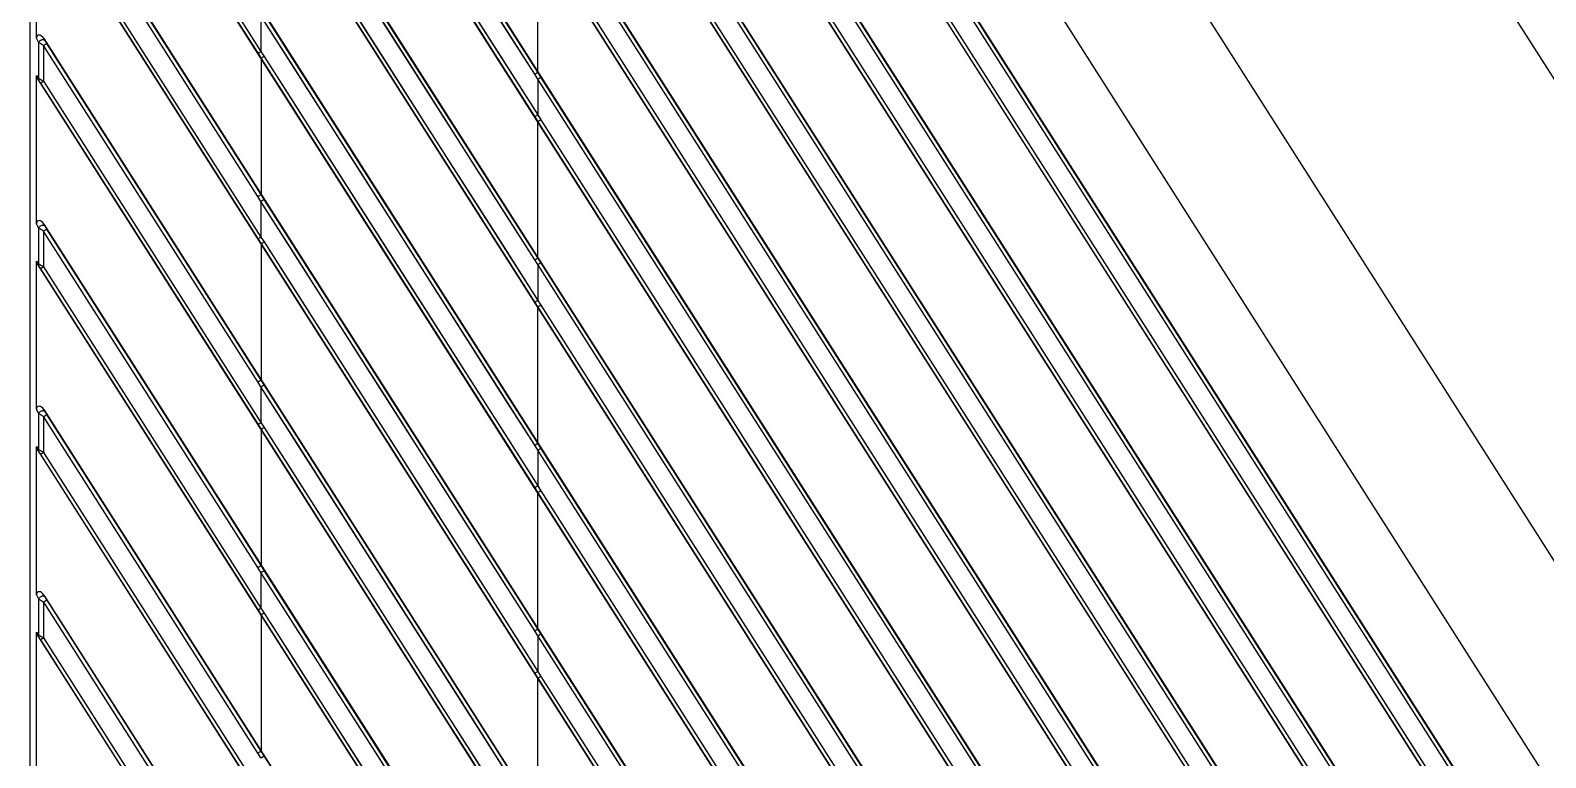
# Model space of a CAD drawing. Header units: millimetres. Extents: x 1409 to 26878, y 589 to 5187.
# Drawn here: x 2555.9 to 2679, y 1345.4 to 1404.5 of the extents above; entities that cross this region are included whole.
import ezdxf

# ---------------------------------------------------------------- set-up
doc = ezdxf.new("R2010")
doc.units = ezdxf.units.MM

msp = doc.modelspace()

# ---------------------------------------------------------------- linework, layer by layer
at = {"color": 7, "linetype": 'Continuous'}
for p, q in [((2555.8837, 1227.2998), (2555.8837, 1564.7998)), ((2558.161, 1533.6176), (2752.9888, 1227.7992)), ((2556.9879, 1524.4782), (2745.6684, 1228.3091)), ((2556.468, 1521.1997), (2743.2709, 1227.978)), ((2602.8914, 1521.1593), (2722.1472, 1333.9652)), ((2556.9879, 1509.4028), (2736.0643, 1228.3091)), ((2556.468, 1506.1243), (2733.6668, 1227.978)), ((2556.9879, 1494.3275), (2726.4602, 1228.3091)), ((2556.468, 1491.0489), (2724.0627, 1227.978)), ((2556.9879, 1479.2521), (2716.8562, 1228.3091)), ((2605.55, 1477.8201), (2735.4557, 1273.9091)), ((2556.468, 1475.9735), (2714.4586, 1227.978)), ((2556.9879, 1464.1767), (2707.2521, 1228.3091)), ((2556.468, 1460.8981), (2704.8546, 1227.978)), ((2719.6589, 1268.5428), (2597.1266, 1460.8799)), ((2719.911, 1268.7034), (2597.3787, 1461.0405)), ((2597.1266, 1457.4153), (2717.4517, 1268.5428)), ((2597.3787, 1457.5758), (2717.7037, 1268.7034)), ((2556.9879, 1449.1013), (2697.648, 1228.3091)), ((2556.468, 1445.8227), (2695.2505, 1227.978)), ((2710.0548, 1268.5428), (2597.1266, 1445.8046)), ((2710.3069, 1268.7034), (2597.3787, 1445.9651)), ((2597.1266, 1442.3399), (2707.8476, 1268.5428)), ((2597.3787, 1442.5004), (2708.0997, 1268.7034)), ((2597.1266, 1401.1346), (2574.8964, 1436.0312)), ((2596.8744, 1400.974), (2574.6298, 1435.8701)), ((2556.9879, 1434.0259), (2688.0439, 1228.3091)), ((2574.6428, 1432.4085), (2596.8746, 1397.5094)), ((2574.8804, 1432.5685), (2597.1266, 1397.6699)), ((2556.468, 1430.7473), (2685.6464, 1227.978)), ((2556.7233, 1430.3857), (2574.3923, 1402.6509)), ((2556.9608, 1430.5456), (2574.6298, 1402.8109)), ((2700.4508, 1268.5428), (2597.1266, 1430.7292)), ((2700.7028, 1268.7034), (2597.3787, 1430.8897)), ((2597.3787, 1427.4251), (2698.4956, 1268.7034)), ((2597.1266, 1427.2645), (2698.2435, 1268.5428)), ((2596.8744, 1385.8987), (2574.6298, 1420.7947)), ((2597.1266, 1386.0592), (2574.8964, 1420.9558)), ((2556.9879, 1418.9505), (2678.4398, 1228.3091)), ((2574.3774, 1391.04), (2556.9608, 1418.3786)), ((2574.6441, 1391.2012), (2557.2274, 1418.5398)), ((2574.8804, 1417.4931), (2597.1266, 1382.5946)), ((2574.6428, 1417.3331), (2596.8746, 1382.434)), ((2556.383, 1403.8905), (2556.383, 1415.9376)), ((2556.468, 1415.6719), (2676.0423, 1227.978)), ((2556.7233, 1415.3103), (2574.3923, 1387.5756)), ((2556.9608, 1415.4703), (2574.6298, 1387.7355)), ((2690.8467, 1268.5428), (2597.1266, 1415.6538)), ((2691.0987, 1268.7034), (2597.3787, 1415.8144)), ((2597.1266, 1401.1346), (2597.1266, 1412.1891)), ((2597.1266, 1412.1891), (2688.6394, 1268.5428)), ((2597.3787, 1412.3497), (2688.8915, 1268.7034)), ((2574.6298, 1405.7193), (2574.6298, 1402.8109)), ((2596.8744, 1370.8233), (2574.6298, 1405.7193)), ((2597.1266, 1370.9838), (2574.8964, 1405.8804)), ((2556.558, 1403.5704), (2556.383, 1403.8905)), ((2556.558, 1403.5704), (2556.558, 1400.6334)), ((2556.9608, 1403.3032), (2556.9608, 1400.3949)), ((2574.3774, 1375.9646), (2556.9608, 1403.3032)), ((2557.0663, 1403.7316), (2556.9879, 1403.8751)), ((2556.9879, 1403.8751), (2668.8358, 1228.3091)), ((2574.6441, 1376.1258), (2557.2274, 1403.4644)), ((2574.6298, 1402.8109), (2574.8804, 1402.4177)), ((2574.3923, 1402.6509), (2574.6428, 1402.2577)), ((2574.6547, 1402.2), (2574.6428, 1402.2577)), ((2574.6428, 1402.2577), (2596.8746, 1367.3586)), ((2574.6547, 1402.2), (2574.6547, 1391.2191)), ((2574.8804, 1402.4177), (2597.1266, 1367.5192)), ((2556.383, 1388.8152), (2556.383, 1400.8622)), ((2556.383, 1400.8622), (2556.558, 1400.6334)), ((2556.468, 1400.5966), (2556.5622, 1400.4734)), ((2556.468, 1400.5966), (2666.4382, 1227.978)), ((2556.7233, 1400.2349), (2574.3923, 1372.5002)), ((2556.9608, 1400.3949), (2574.6298, 1372.6602)), ((2596.8744, 1400.974), (2597.1266, 1401.1346)), ((2597.1266, 1400.5784), (2596.8744, 1400.974)), ((2597.3787, 1400.739), (2597.1266, 1401.1346)), ((2597.1266, 1400.5784), (2597.3787, 1400.739)), ((2597.1266, 1400.5784), (2597.1266, 1397.6699)), ((2681.2426, 1268.5428), (2597.1266, 1400.5784)), ((2681.4947, 1268.7034), (2597.3787, 1400.739)), ((2597.1266, 1397.6699), (2596.8746, 1397.5094)), ((2596.8746, 1397.5094), (2597.1266, 1397.1137)), ((2597.1266, 1397.6699), (2597.3787, 1397.2743)), ((2597.3787, 1397.2743), (2597.1266, 1397.1137)), ((2597.1266, 1386.0592), (2597.1266, 1397.1137)), ((2597.1266, 1397.1137), (2679.0354, 1268.5428)), ((2597.3787, 1397.2743), (2679.2874, 1268.7034)), ((2574.6298, 1390.6439), (2574.3774, 1391.04)), ((2574.6298, 1390.6439), (2574.6298, 1387.7355)), ((2596.8744, 1355.7479), (2574.6298, 1390.6439)), ((2574.6547, 1391.2191), (2574.6441, 1391.2012)), ((2574.8964, 1390.8051), (2574.6441, 1391.2012)), ((2597.1266, 1355.9085), (2574.8964, 1390.8051)), ((2597.1266, 1386.0592), (2594.633, 1389.9738)), ((2556.558, 1388.495), (2556.383, 1388.8152)), ((2556.558, 1388.495), (2556.558, 1385.558)), ((2556.9608, 1388.2278), (2556.9608, 1385.3195)), ((2574.3774, 1360.8892), (2556.9608, 1388.2278)), ((2556.9879, 1388.7997), (2659.2317, 1228.3091)), ((2557.0663, 1388.6562), (2556.9879, 1388.7997)), ((2574.6441, 1361.0504), (2557.2274, 1388.389)), ((2574.3923, 1387.5756), (2574.6428, 1387.1823)), ((2574.6298, 1387.7355), (2574.8804, 1387.3423)), ((2574.6547, 1387.1246), (2574.6428, 1387.1823)), ((2574.6428, 1387.1823), (2596.8746, 1352.2832)), ((2574.6547, 1387.1246), (2574.6547, 1376.1437)), ((2574.8804, 1387.3423), (2597.1266, 1352.4438)), ((2556.383, 1373.7398), (2556.383, 1385.7868)), ((2556.383, 1385.7868), (2556.558, 1385.558)), ((2556.468, 1385.5212), (2656.8341, 1227.978)), ((2556.468, 1385.5212), (2556.5622, 1385.398)), ((2596.8744, 1385.8987), (2597.1266, 1386.0592)), ((2597.1266, 1385.503), (2596.8744, 1385.8987)), ((2597.3787, 1385.6636), (2597.1266, 1386.0592)), ((2597.1266, 1385.503), (2597.3787, 1385.6636)), ((2597.1266, 1385.503), (2597.1266, 1382.5946)), ((2671.6385, 1268.5428), (2597.1266, 1385.503)), ((2671.8906, 1268.7034), (2597.3787, 1385.6636)), ((2556.7233, 1385.1595), (2574.3923, 1357.4248)), ((2556.9608, 1385.3195), (2574.6298, 1357.5848)), ((2597.1266, 1382.5946), (2596.8746, 1382.434)), ((2596.8746, 1382.434), (2597.1266, 1382.0383)), ((2597.1266, 1382.5946), (2597.3787, 1382.1989)), ((2597.3787, 1382.1989), (2597.1266, 1382.0383)), ((2597.1266, 1370.9838), (2597.1266, 1382.0383)), ((2597.1266, 1382.0383), (2669.4313, 1268.5428)), ((2597.3787, 1382.1989), (2669.6833, 1268.7034)), ((2574.6298, 1375.5685), (2574.3774, 1375.9646)), ((2574.6547, 1376.1437), (2574.6441, 1376.1258)), ((2574.8964, 1375.7297), (2574.6441, 1376.1258)), ((2597.1266, 1340.8331), (2574.8964, 1375.7297)), ((2574.6298, 1375.5685), (2574.6298, 1372.6602)), ((2596.8744, 1340.6725), (2574.6298, 1375.5685)), ((2589.5997, 1367.16), (2584.8503, 1374.6105)), ((2596.8744, 1370.8233), (2594.3791, 1374.7377)), ((2556.558, 1373.4196), (2556.383, 1373.7398)), ((2556.558, 1373.4196), (2556.558, 1370.4826)), ((2556.9608, 1373.1525), (2556.9608, 1370.2441)), ((2574.3774, 1345.8139), (2556.9608, 1373.1525)), ((2556.9879, 1373.7243), (2649.6276, 1228.3091)), ((2557.0663, 1373.5808), (2556.9879, 1373.7243)), ((2574.6441, 1345.975), (2557.2274, 1373.3136)), ((2574.3923, 1372.5002), (2574.6428, 1372.107)), ((2574.6298, 1372.6602), (2574.8804, 1372.2669)), ((2574.6547, 1372.0492), (2574.6428, 1372.107)), ((2574.6428, 1372.107), (2596.8746, 1337.2078)), ((2574.6547, 1372.0492), (2574.6547, 1361.0684)), ((2574.8804, 1372.2669), (2577.3728, 1368.357)), ((2574.8804, 1372.2669), (2597.1266, 1337.3684)), ((2556.383, 1358.6644), (2556.383, 1370.7114)), ((2556.383, 1370.7114), (2556.558, 1370.4826)), ((2596.8744, 1370.8233), (2597.1266, 1370.9838)), ((2597.1266, 1370.4276), (2596.8744, 1370.8233)), ((2597.3787, 1370.5882), (2597.1266, 1370.9838)), ((2556.468, 1370.4458), (2647.2301, 1227.978)), ((2556.468, 1370.4458), (2556.5622, 1370.3226)), ((2556.7233, 1370.0841), (2574.3923, 1342.3494)), ((2556.9608, 1370.2441), (2574.6298, 1342.5094)), ((2597.1266, 1370.4276), (2597.3787, 1370.5882)), ((2597.1266, 1370.4276), (2597.1266, 1367.5192)), ((2662.0344, 1268.5428), (2597.1266, 1370.4276)), ((2662.2865, 1268.7034), (2597.3787, 1370.5882)), ((2597.1266, 1367.5192), (2596.8746, 1367.3586)), ((2596.8746, 1367.3586), (2597.1266, 1366.9629)), ((2597.1266, 1367.5192), (2597.3787, 1367.1235)), ((2597.3787, 1367.1235), (2597.1266, 1366.9629)), ((2597.3787, 1367.1235), (2660.0792, 1268.7034)), ((2597.1266, 1355.9085), (2597.1266, 1366.9629)), ((2597.1266, 1366.9629), (2659.8272, 1268.5428)), ((2587.2217, 1355.8151), (2582.4946, 1363.2307)), ((2574.6298, 1360.4931), (2574.3774, 1360.8892)), ((2574.6547, 1361.0684), (2574.6441, 1361.0504)), ((2574.8964, 1360.6543), (2574.6441, 1361.0504)), ((2574.6298, 1360.4931), (2574.6298, 1357.5848)), ((2596.8744, 1325.5971), (2574.6298, 1360.4931)), ((2580.0725, 1351.9548), (2574.6298, 1360.4931)), ((2597.1266, 1325.7577), (2574.8964, 1360.6543)), ((2589.8566, 1352.2454), (2585.1104, 1359.696)), ((2556.383, 1358.6644), (2556.558, 1358.3442)), ((2556.9879, 1358.649), (2640.0235, 1228.3091)), ((2556.9879, 1358.649), (2557.0663, 1358.5054)), ((2556.558, 1358.3442), (2556.558, 1355.4072)), ((2556.9608, 1358.0771), (2556.9608, 1355.1687)), ((2556.9608, 1358.0771), (2574.3774, 1330.7385)), ((2557.2274, 1358.2382), (2574.6441, 1330.8996)), ((2574.3923, 1357.4248), (2574.6428, 1357.0316)), ((2574.6298, 1357.5848), (2574.8804, 1357.1915)), ((2574.8804, 1357.1915), (2597.1266, 1322.293)), ((2574.6547, 1356.9738), (2574.6428, 1357.0316)), ((2574.6428, 1357.0316), (2596.8746, 1322.1324)), ((2574.6547, 1356.9738), (2574.6547, 1345.993)), ((2596.8744, 1355.7479), (2597.1266, 1355.9085)), ((2597.3787, 1355.5128), (2597.1266, 1355.9085)), ((2556.383, 1343.589), (2556.383, 1355.636)), ((2556.383, 1355.636), (2556.558, 1355.4072)), ((2556.468, 1355.3704), (2556.5622, 1355.2472)), ((2556.468, 1355.3704), (2637.626, 1227.978)), ((2556.7233, 1355.0087), (2574.3923, 1327.274)), ((2556.9608, 1355.1687), (2574.6298, 1327.434)), ((2591.9853, 1348.3422), (2587.2217, 1355.8151)), ((2597.1266, 1355.3522), (2596.8744, 1355.7479)), ((2597.1266, 1355.3522), (2597.3787, 1355.5128)), ((2597.1266, 1355.3522), (2597.1266, 1352.4438)), ((2652.4304, 1268.5428), (2597.1266, 1355.3522)), ((2652.6824, 1268.7034), (2597.3787, 1355.5128)), ((2597.1266, 1352.4438), (2596.8746, 1352.2832)), ((2596.8746, 1352.2832), (2597.1266, 1351.8875)), ((2597.1266, 1352.4438), (2597.3787, 1352.0481)), ((2584.8503, 1344.4597), (2580.0725, 1351.9548)), ((2597.3787, 1352.0481), (2597.1266, 1351.8875)), ((2597.1266, 1340.8331), (2597.1266, 1351.8875)), ((2597.1266, 1351.8875), (2650.2231, 1268.5428)), ((2597.3787, 1352.0481), (2650.4752, 1268.7034)), ((2574.6298, 1345.4177), (2574.3774, 1345.8139)), ((2574.6547, 1345.993), (2574.6441, 1345.975)), ((2574.8964, 1345.5789), (2574.6441, 1345.975)), ((2597.1266, 1310.6823), (2574.8964, 1345.5789)), ((2580.3357, 1337.0405), (2574.8964, 1345.5789)), ((2591.4306, 1345.7538), (2596.8746, 1337.2078))]:
    msp.add_line(p, q, dxfattribs=at)
for points in [[(2597.1266, 1401.1346), (2594.633, 1405.0491), (2592.2407, 1408.8045), (2589.8566, 1412.5469), (2587.4802, 1416.2775), (2585.1104, 1419.9975), (2582.7561, 1423.6932), (2580.3357, 1427.4928), (2577.746, 1431.558), (2574.8964, 1436.0312)], [(2596.8744, 1400.974), (2594.3791, 1404.8885), (2591.9853, 1408.6438), (2589.5997, 1412.3862), (2587.2217, 1416.1167), (2584.8503, 1419.8367), (2582.4946, 1423.5322), (2580.0725, 1427.3318), (2577.4812, 1431.3969), (2574.6298, 1435.8701)], [(2574.6428, 1432.4085), (2577.1336, 1428.4985), (2579.5236, 1424.7467), (2581.9063, 1421.0064), (2584.2823, 1417.2765), (2586.6526, 1413.5558), (2589.0082, 1409.8579), (2591.4306, 1406.0553), (2594.0225, 1401.9865), (2596.8746, 1397.5094)], [(2574.8804, 1432.5685), (2577.3728, 1428.6585), (2579.7644, 1424.9068), (2582.1486, 1421.1666), (2584.5262, 1417.4368), (2586.898, 1413.7161), (2589.2551, 1410.0183), (2591.6791, 1406.2157), (2594.2727, 1402.147), (2597.1266, 1397.6699)], [(2589.5997, 1397.3108), (2584.8503, 1404.7613), (2582.4946, 1408.4569), (2580.0725, 1412.2564), (2577.4812, 1416.3216), (2574.6298, 1420.7947)], [(2574.8804, 1417.4931), (2577.3728, 1413.5831), (2579.7644, 1409.8314), (2582.1486, 1406.0912), (2584.5262, 1402.3614), (2586.898, 1398.6407), (2589.2551, 1394.9429), (2591.6791, 1391.1403), (2594.2727, 1387.0716), (2597.1266, 1382.5946)], [(2574.6428, 1417.3331), (2577.1336, 1413.4231), (2579.5236, 1409.6713), (2581.9063, 1405.931), (2584.2823, 1402.2011), (2586.6526, 1398.4804), (2589.0082, 1394.7826), (2591.4306, 1390.9799), (2594.0225, 1386.9111), (2596.8746, 1382.434)], [(2587.2217, 1385.9659), (2582.4946, 1393.3815), (2580.0725, 1397.181), (2577.4812, 1401.2462), (2574.6298, 1405.7193)], [(2585.1104, 1389.8468), (2580.3357, 1397.342), (2577.746, 1401.4073), (2574.8964, 1405.8804)], [(2594.633, 1389.9738), (2589.8566, 1397.4716), (2587.4802, 1401.2021), (2585.1104, 1404.9222)], [(2574.6428, 1402.2577), (2577.1336, 1398.3477), (2579.5236, 1394.5959), (2581.9063, 1390.8556), (2584.2823, 1387.1258), (2586.6526, 1383.405)], [(2574.8804, 1402.4177), (2577.3728, 1398.5077), (2579.7644, 1394.756), (2582.1486, 1391.0158)], [(2596.8744, 1385.8987), (2594.3791, 1389.8131), (2591.9853, 1393.5684), (2589.5997, 1397.3108)], [(2584.8503, 1374.6105), (2580.0725, 1382.1056), (2577.4812, 1386.1708), (2574.6298, 1390.6439)], [(2585.1104, 1374.7714), (2580.3357, 1382.2666), (2577.746, 1386.3319), (2574.8964, 1390.8051)], [(2582.1486, 1391.0158), (2586.898, 1383.5653), (2589.2551, 1379.8675), (2591.6791, 1376.065), (2594.2727, 1371.9962), (2597.1266, 1367.5192)], [(2592.2407, 1378.6537), (2587.4802, 1386.1267), (2585.1104, 1389.8468)], [(2574.6428, 1387.1823), (2577.1336, 1383.2723), (2579.5236, 1379.5205), (2581.9063, 1375.7802), (2584.2823, 1372.0504)], [(2574.8804, 1387.3423), (2577.3728, 1383.4324), (2579.7644, 1379.6806), (2582.1486, 1375.9404), (2584.5262, 1372.2106)], [(2594.3791, 1374.7377), (2589.5997, 1382.2354), (2587.2217, 1385.9659)], [(2586.6526, 1383.405), (2591.4306, 1375.9045), (2594.0225, 1371.8357), (2596.8746, 1367.3586)], [(2597.1266, 1370.9838), (2594.633, 1374.8984), (2592.2407, 1378.6537)], [(2585.1104, 1359.696), (2580.3357, 1367.1913), (2577.746, 1371.2565), (2574.8964, 1375.7297)], [(2582.4946, 1363.2307), (2577.4812, 1371.0954), (2574.6298, 1375.5685)], [(2592.2407, 1363.5783), (2587.4802, 1371.0513), (2585.1104, 1374.7714)], [(2574.6428, 1372.107), (2577.1336, 1368.1969), (2579.5236, 1364.4451), (2581.9063, 1360.7048), (2584.2823, 1356.975)], [(2584.2823, 1372.0504), (2589.0082, 1364.6318), (2591.4306, 1360.8291), (2594.0225, 1356.7603), (2596.8746, 1352.2832)], [(2584.5262, 1372.2106), (2589.2551, 1364.7921), (2591.6791, 1360.9896), (2594.2727, 1356.9208), (2597.1266, 1352.4438)], [(2577.3728, 1368.357), (2582.1486, 1360.865), (2584.5262, 1357.1352)], [(2596.8744, 1355.7479), (2591.9853, 1363.4176), (2589.5997, 1367.16)], [(2597.1266, 1355.9085), (2594.633, 1359.823), (2592.2407, 1363.5783)], [(2585.1104, 1344.6206), (2580.3357, 1352.1159), (2577.746, 1356.1811), (2574.8964, 1360.6543)], [(2574.8804, 1357.1915), (2577.3728, 1353.2816), (2579.7644, 1349.5299)], [(2584.5262, 1357.1352), (2589.2551, 1349.7168), (2591.6791, 1345.9142), (2594.2727, 1341.8454), (2597.1266, 1337.3684)], [(2574.6428, 1357.0316), (2577.1336, 1353.1215), (2579.5236, 1349.3698), (2581.9063, 1345.6295)], [(2584.2823, 1356.975), (2589.0082, 1349.5564), (2591.4306, 1345.7538)], [(2597.1266, 1340.8331), (2592.2407, 1348.5029), (2589.8566, 1352.2454)], [(2579.7644, 1349.5299), (2584.5262, 1342.0598), (2586.898, 1338.3391)], [(2596.8744, 1340.6725), (2594.3791, 1344.5869), (2591.9853, 1348.3422)], [(2581.9063, 1345.6295), (2586.6526, 1338.1788), (2589.0082, 1334.481)]]:
    msp.add_lwpolyline(points, dxfattribs=at)
for centre, major_axis, ratio, start_param, end_param in [((2556.7447, 1403.6985), (-0.2532, 0.4296), 0.60110417, -1.51321774, 0.79522008), ((2556.7447, 1400.7249), (-0.2779, 0.3373), 0.68585634, 0.69423725, 1.39405043), ((2556.7447, 1388.6231), (-0.2532, 0.4296), 0.60110417, -1.51321774, 0.79522008), ((2556.7447, 1385.6495), (-0.2779, 0.3373), 0.68585634, 0.69423725, 1.39405043), ((2556.7447, 1373.5477), (-0.2532, 0.4296), 0.60110417, -1.51321774, 0.79522008), ((2556.7447, 1370.5741), (-0.2779, 0.3373), 0.68585634, 0.69423725, 1.39405043), ((2556.7447, 1358.4723), (-0.2532, 0.4296), 0.60110417, -1.51321774, 0.79522008), ((2556.7447, 1355.4987), (-0.2779, 0.3373), 0.68585634, 0.69423725, 1.39405043)]:
    msp.add_ellipse(centre, major_axis=major_axis, ratio=ratio, start_param=start_param, end_param=end_param, dxfattribs=at)
for points, knots in [([(2556.558, 1403.5704), (2556.5689, 1403.5927), (2556.5986, 1403.6362), (2556.6573, 1403.6921), (2556.7284, 1403.7384), (2556.8063, 1403.7716), (2556.8849, 1403.7889), (2556.9482, 1403.789), (2556.9931, 1403.7792), (2557.0222, 1403.7677), (2557.047, 1403.7521), (2557.0606, 1403.7387), (2557.0663, 1403.7316)], [0, 0, 0, 0, 0.12330832, 0.25905123, 0.40146478, 0.54345991, 0.6780344, 0.79964361, 0.85480205, 0.90617259, 0.95428694, 1, 1, 1, 1]), ([(2556.9608, 1403.3032), (2556.9219, 1403.3277), (2556.8644, 1403.3642), (2556.7892, 1403.4129), (2556.7358, 1403.448), (2556.6853, 1403.4817), (2556.6386, 1403.5134), (2556.5965, 1403.5427), (2556.5702, 1403.5614), (2556.558, 1403.5704)], [0, 0, 0, 0, 0.28493563, 0.42285253, 0.55571842, 0.68184136, 0.79935872, 0.90616523, 1, 1, 1, 1]), ([(2556.9608, 1403.3032), (2556.9768, 1403.3135), (2557.0085, 1403.3336), (2557.0548, 1403.3627), (2557.0984, 1403.3897), (2557.1374, 1403.4135), (2557.1665, 1403.431), (2557.1866, 1403.4427), (2557.1988, 1403.4497), (2557.209, 1403.4554), (2557.2171, 1403.4597), (2557.2225, 1403.4624), (2557.2257, 1403.4638), (2557.2269, 1403.4643), (2557.2274, 1403.4644)], [0, 0, 0, 0, 0.18298021, 0.36083958, 0.52705544, 0.6756646, 0.80126517, 0.853987, 0.89932663, 0.93688326, 0.96633128, 0.98741054, 0.99476929, 1, 1, 1, 1]), ([(2557.2274, 1403.4644), (2557.2127, 1403.4876), (2557.1836, 1403.5337), (2557.1415, 1403.6023), (2557.1023, 1403.6679), (2557.0777, 1403.7109), (2557.0663, 1403.7316)], [0, 0, 0, 0, 0.26457806, 0.52424191, 0.77323487, 1, 1, 1, 1]), ([(2574.6298, 1402.8109), (2574.6147, 1402.8013), (2574.5853, 1402.7824), (2574.5427, 1402.7548), (2574.5034, 1402.7289), (2574.4686, 1402.7058), (2574.4431, 1402.6884), (2574.4258, 1402.6764), (2574.4154, 1402.669), (2574.4068, 1402.6628), (2574.4002, 1402.6578), (2574.3955, 1402.654), (2574.3931, 1402.6519), (2574.3923, 1402.6509)], [0, 0, 0, 0, 0.18678184, 0.3661314, 0.53217484, 0.67959548, 0.80360907, 0.85556006, 0.90022428, 0.93725003, 0.96635246, 0.987305, 1, 1, 1, 1]), ([(2574.8804, 1402.4177), (2574.8654, 1402.4081), (2574.836, 1402.3892), (2574.7933, 1402.3615), (2574.754, 1402.3357), (2574.7192, 1402.3125), (2574.6936, 1402.2952), (2574.6763, 1402.2831), (2574.6659, 1402.2758), (2574.6573, 1402.2696), (2574.6507, 1402.2646), (2574.646, 1402.2608), (2574.6436, 1402.2587), (2574.6428, 1402.2577)], [0, 0, 0, 0, 0.186765, 0.36610985, 0.53215695, 0.67958588, 0.80360879, 0.8555638, 0.90023107, 0.93725855, 0.96636096, 0.98731111, 1, 1, 1, 1]), ([(2556.558, 1400.6334), (2556.5531, 1400.6193), (2556.5456, 1400.5912), (2556.5423, 1400.549), (2556.5473, 1400.5091), (2556.5564, 1400.4846), (2556.5622, 1400.4734)], [0, 0, 0, 0, 0.27185461, 0.52773617, 0.76917305, 1, 1, 1, 1]), ([(2556.558, 1400.6334), (2556.5705, 1400.6268), (2556.5974, 1400.6123), (2556.6399, 1400.5885), (2556.687, 1400.5613), (2556.7378, 1400.5314), (2556.7913, 1400.4994), (2556.8661, 1400.4539), (2556.9228, 1400.4188), (2556.9608, 1400.3949)], [0, 0, 0, 0, 0.09039696, 0.19542767, 0.31245628, 0.43902042, 0.57290528, 0.71214924, 1, 1, 1, 1]), ([(2556.5622, 1400.4734), (2556.5683, 1400.4655), (2556.5807, 1400.4486), (2556.6067, 1400.4119), (2556.6406, 1400.362), (2556.6819, 1400.2994), (2556.7095, 1400.2566), (2556.7233, 1400.2349)], [0, 0, 0, 0, 0.10340848, 0.21874747, 0.46885893, 0.73183958, 1, 1, 1, 1]), ([(2556.9608, 1400.3949), (2556.9458, 1400.3853), (2556.9163, 1400.3664), (2556.8737, 1400.3387), (2556.8344, 1400.3129), (2556.7996, 1400.2897), (2556.7741, 1400.2724), (2556.7568, 1400.2603), (2556.7464, 1400.253), (2556.7378, 1400.2467), (2556.7312, 1400.2417), (2556.7265, 1400.238), (2556.7241, 1400.2358), (2556.7233, 1400.2349)], [0, 0, 0, 0, 0.18678184, 0.3661314, 0.53217484, 0.67959548, 0.80360907, 0.85556006, 0.90022428, 0.93725003, 0.96635246, 0.987305, 1, 1, 1, 1]), ([(2574.3774, 1391.04), (2574.3934, 1391.0503), (2574.4251, 1391.0704), (2574.4715, 1391.0995), (2574.515, 1391.1265), (2574.554, 1391.1503), (2574.5832, 1391.1678), (2574.6032, 1391.1795), (2574.6154, 1391.1865), (2574.6256, 1391.1922), (2574.6337, 1391.1965), (2574.6391, 1391.1992), (2574.6423, 1391.2006), (2574.6435, 1391.201), (2574.6441, 1391.2012)], [0, 0, 0, 0, 0.18298021, 0.36083958, 0.52705544, 0.6756646, 0.80126517, 0.853987, 0.89932664, 0.93688326, 0.96633128, 0.98741055, 0.99476929, 1, 1, 1, 1]), ([(2574.6298, 1390.6439), (2574.6458, 1390.6541), (2574.6774, 1390.6742), (2574.7238, 1390.7033), (2574.7673, 1390.7303), (2574.8064, 1390.7542), (2574.8355, 1390.7716), (2574.8556, 1390.7834), (2574.8678, 1390.7904), (2574.878, 1390.7961), (2574.8861, 1390.8004), (2574.8914, 1390.8031), (2574.8947, 1390.8045), (2574.8959, 1390.8049), (2574.8964, 1390.8051)], [0, 0, 0, 0, 0.18298018, 0.36083956, 0.52705543, 0.6756646, 0.80126519, 0.85398703, 0.89932667, 0.9368833, 0.96633131, 0.98741057, 0.9947693, 1, 1, 1, 1]), ([(2556.558, 1388.495), (2556.5689, 1388.5173), (2556.5986, 1388.5608), (2556.6573, 1388.6167), (2556.7284, 1388.6631), (2556.8063, 1388.6962), (2556.8849, 1388.7135), (2556.9482, 1388.7136), (2556.9931, 1388.7038), (2557.0222, 1388.6923), (2557.047, 1388.6767), (2557.0606, 1388.6633), (2557.0663, 1388.6562)], [0, 0, 0, 0, 0.12330832, 0.25905123, 0.40146478, 0.54345991, 0.6780344, 0.79964361, 0.85480205, 0.90617259, 0.95428694, 1, 1, 1, 1]), ([(2556.9608, 1388.2278), (2556.9219, 1388.2523), (2556.8644, 1388.2888), (2556.7892, 1388.3375), (2556.7358, 1388.3726), (2556.6853, 1388.4063), (2556.6386, 1388.438), (2556.5965, 1388.4673), (2556.5702, 1388.486), (2556.558, 1388.495)], [0, 0, 0, 0, 0.28493563, 0.42285253, 0.55571842, 0.68184136, 0.79935872, 0.90616523, 1, 1, 1, 1]), ([(2556.9608, 1388.2278), (2556.9768, 1388.2381), (2557.0085, 1388.2582), (2557.0548, 1388.2873), (2557.0984, 1388.3143), (2557.1374, 1388.3381), (2557.1665, 1388.3556), (2557.1866, 1388.3673), (2557.1988, 1388.3743), (2557.209, 1388.38), (2557.2171, 1388.3843), (2557.2225, 1388.387), (2557.2257, 1388.3884), (2557.2269, 1388.3889), (2557.2274, 1388.389)], [0, 0, 0, 0, 0.18298021, 0.36083958, 0.52705544, 0.6756646, 0.80126517, 0.853987, 0.89932663, 0.93688326, 0.96633128, 0.98741054, 0.99476929, 1, 1, 1, 1]), ([(2557.2274, 1388.389), (2557.2127, 1388.4122), (2557.1836, 1388.4584), (2557.1415, 1388.5269), (2557.1023, 1388.5926), (2557.0777, 1388.6355), (2557.0663, 1388.6562)], [0, 0, 0, 0, 0.26457806, 0.52424191, 0.77323487, 1, 1, 1, 1]), ([(2574.6298, 1387.7355), (2574.6147, 1387.7259), (2574.5853, 1387.7071), (2574.5427, 1387.6794), (2574.5034, 1387.6536), (2574.4686, 1387.6304), (2574.4431, 1387.613), (2574.4258, 1387.601), (2574.4154, 1387.5936), (2574.4068, 1387.5874), (2574.4002, 1387.5824), (2574.3955, 1387.5786), (2574.3931, 1387.5765), (2574.3923, 1387.5756)], [0, 0, 0, 0, 0.18678184, 0.3661314, 0.53217484, 0.67959548, 0.80360907, 0.85556006, 0.90022428, 0.93725003, 0.96635246, 0.987305, 1, 1, 1, 1]), ([(2574.8804, 1387.3423), (2574.8654, 1387.3327), (2574.836, 1387.3138), (2574.7933, 1387.2862), (2574.754, 1387.2603), (2574.7192, 1387.2371), (2574.6936, 1387.2198), (2574.6763, 1387.2078), (2574.6659, 1387.2004), (2574.6573, 1387.1942), (2574.6507, 1387.1892), (2574.646, 1387.1854), (2574.6436, 1387.1833), (2574.6428, 1387.1823)], [0, 0, 0, 0, 0.186765, 0.36610985, 0.53215695, 0.67958588, 0.80360879, 0.8555638, 0.90023107, 0.93725855, 0.96636096, 0.98731111, 1, 1, 1, 1]), ([(2556.558, 1385.558), (2556.5531, 1385.5439), (2556.5456, 1385.5158), (2556.5423, 1385.4736), (2556.5473, 1385.4337), (2556.5564, 1385.4092), (2556.5622, 1385.398)], [0, 0, 0, 0, 0.27185461, 0.52773617, 0.76917305, 1, 1, 1, 1]), ([(2556.558, 1385.558), (2556.5705, 1385.5514), (2556.5974, 1385.5369), (2556.6399, 1385.5131), (2556.687, 1385.4859), (2556.7378, 1385.4561), (2556.7913, 1385.424), (2556.8661, 1385.3785), (2556.9228, 1385.3434), (2556.9608, 1385.3195)], [0, 0, 0, 0, 0.09039696, 0.19542767, 0.31245628, 0.43902042, 0.57290528, 0.71214924, 1, 1, 1, 1]), ([(2556.5622, 1385.398), (2556.5683, 1385.3901), (2556.5807, 1385.3732), (2556.6067, 1385.3365), (2556.6406, 1385.2866), (2556.6819, 1385.2241), (2556.7095, 1385.1812), (2556.7233, 1385.1595)], [0, 0, 0, 0, 0.10340848, 0.21874747, 0.46885893, 0.73183958, 1, 1, 1, 1]), ([(2556.9608, 1385.3195), (2556.9458, 1385.3099), (2556.9163, 1385.291), (2556.8737, 1385.2633), (2556.8344, 1385.2375), (2556.7996, 1385.2143), (2556.7741, 1385.197), (2556.7568, 1385.1849), (2556.7464, 1385.1776), (2556.7378, 1385.1713), (2556.7312, 1385.1663), (2556.7265, 1385.1626), (2556.7241, 1385.1604), (2556.7233, 1385.1595)], [0, 0, 0, 0, 0.18678184, 0.3661314, 0.53217484, 0.67959548, 0.80360907, 0.85556006, 0.90022428, 0.93725003, 0.96635246, 0.987305, 1, 1, 1, 1]), ([(2574.3774, 1375.9646), (2574.3934, 1375.9749), (2574.4251, 1375.995), (2574.4715, 1376.0241), (2574.515, 1376.0511), (2574.554, 1376.0749), (2574.5832, 1376.0924), (2574.6032, 1376.1041), (2574.6154, 1376.1111), (2574.6256, 1376.1168), (2574.6337, 1376.1211), (2574.6391, 1376.1238), (2574.6423, 1376.1252), (2574.6435, 1376.1257), (2574.6441, 1376.1258)], [0, 0, 0, 0, 0.18298021, 0.36083958, 0.52705544, 0.6756646, 0.80126517, 0.853987, 0.89932664, 0.93688326, 0.96633128, 0.98741055, 0.99476929, 1, 1, 1, 1]), ([(2574.6298, 1375.5685), (2574.6458, 1375.5787), (2574.6774, 1375.5988), (2574.7238, 1375.628), (2574.7673, 1375.6549), (2574.8064, 1375.6788), (2574.8355, 1375.6962), (2574.8556, 1375.708), (2574.8678, 1375.715), (2574.878, 1375.7207), (2574.8861, 1375.725), (2574.8914, 1375.7277), (2574.8947, 1375.7291), (2574.8959, 1375.7295), (2574.8964, 1375.7297)], [0, 0, 0, 0, 0.18298018, 0.36083956, 0.52705543, 0.6756646, 0.80126519, 0.85398703, 0.89932667, 0.9368833, 0.96633131, 0.98741057, 0.9947693, 1, 1, 1, 1]), ([(2556.558, 1373.4196), (2556.5689, 1373.4419), (2556.5986, 1373.4854), (2556.6573, 1373.5413), (2556.7284, 1373.5877), (2556.8063, 1373.6208), (2556.8849, 1373.6381), (2556.9482, 1373.6382), (2556.9931, 1373.6284), (2557.0222, 1373.617), (2557.047, 1373.6013), (2557.0606, 1373.588), (2557.0663, 1373.5808)], [0, 0, 0, 0, 0.12330832, 0.25905123, 0.40146478, 0.54345991, 0.6780344, 0.79964361, 0.85480205, 0.90617259, 0.95428694, 1, 1, 1, 1]), ([(2556.9608, 1373.1525), (2556.9219, 1373.1769), (2556.8644, 1373.2134), (2556.7892, 1373.2621), (2556.7358, 1373.2972), (2556.6853, 1373.3309), (2556.6386, 1373.3627), (2556.5965, 1373.3919), (2556.5702, 1373.4107), (2556.558, 1373.4196)], [0, 0, 0, 0, 0.28493563, 0.42285253, 0.55571842, 0.68184136, 0.79935872, 0.90616523, 1, 1, 1, 1]), ([(2556.9608, 1373.1525), (2556.9768, 1373.1627), (2557.0085, 1373.1828), (2557.0548, 1373.2119), (2557.0984, 1373.2389), (2557.1374, 1373.2627), (2557.1665, 1373.2802), (2557.1866, 1373.2919), (2557.1988, 1373.299), (2557.209, 1373.3046), (2557.2171, 1373.309), (2557.2225, 1373.3116), (2557.2257, 1373.313), (2557.2269, 1373.3135), (2557.2274, 1373.3136)], [0, 0, 0, 0, 0.18298021, 0.36083958, 0.52705544, 0.6756646, 0.80126517, 0.853987, 0.89932663, 0.93688326, 0.96633128, 0.98741054, 0.99476929, 1, 1, 1, 1]), ([(2557.2274, 1373.3136), (2557.2127, 1373.3368), (2557.1836, 1373.383), (2557.1415, 1373.4515), (2557.1023, 1373.5172), (2557.0777, 1373.5601), (2557.0663, 1373.5808)], [0, 0, 0, 0, 0.26457806, 0.52424191, 0.77323487, 1, 1, 1, 1]), ([(2574.6298, 1372.6602), (2574.6147, 1372.6506), (2574.5853, 1372.6317), (2574.5427, 1372.604), (2574.5034, 1372.5782), (2574.4686, 1372.555), (2574.4431, 1372.5376), (2574.4258, 1372.5256), (2574.4154, 1372.5182), (2574.4068, 1372.512), (2574.4002, 1372.507), (2574.3955, 1372.5032), (2574.3931, 1372.5011), (2574.3923, 1372.5002)], [0, 0, 0, 0, 0.18678184, 0.3661314, 0.53217484, 0.67959548, 0.80360907, 0.85556006, 0.90022428, 0.93725003, 0.96635246, 0.987305, 1, 1, 1, 1]), ([(2574.8804, 1372.2669), (2574.8654, 1372.2573), (2574.836, 1372.2384), (2574.7933, 1372.2108), (2574.754, 1372.1849), (2574.7192, 1372.1617), (2574.6936, 1372.1444), (2574.6763, 1372.1324), (2574.6659, 1372.125), (2574.6573, 1372.1188), (2574.6507, 1372.1138), (2574.646, 1372.11), (2574.6436, 1372.1079), (2574.6428, 1372.107)], [0, 0, 0, 0, 0.186765, 0.36610985, 0.53215695, 0.67958588, 0.80360879, 0.8555638, 0.90023107, 0.93725855, 0.96636096, 0.98731111, 1, 1, 1, 1]), ([(2556.558, 1370.4826), (2556.5531, 1370.4685), (2556.5456, 1370.4404), (2556.5423, 1370.3982), (2556.5473, 1370.3583), (2556.5564, 1370.3338), (2556.5622, 1370.3226)], [0, 0, 0, 0, 0.27185461, 0.52773617, 0.76917305, 1, 1, 1, 1]), ([(2556.558, 1370.4826), (2556.5705, 1370.476), (2556.5974, 1370.4616), (2556.6399, 1370.4377), (2556.687, 1370.4105), (2556.7378, 1370.3807), (2556.7913, 1370.3486), (2556.8661, 1370.3031), (2556.9228, 1370.268), (2556.9608, 1370.2441)], [0, 0, 0, 0, 0.09039696, 0.19542767, 0.31245628, 0.43902042, 0.57290528, 0.71214924, 1, 1, 1, 1]), ([(2556.5622, 1370.3226), (2556.5683, 1370.3147), (2556.5807, 1370.2978), (2556.6067, 1370.2611), (2556.6406, 1370.2112), (2556.6819, 1370.1487), (2556.7095, 1370.1058), (2556.7233, 1370.0841)], [0, 0, 0, 0, 0.10340848, 0.21874747, 0.46885893, 0.73183958, 1, 1, 1, 1]), ([(2556.9608, 1370.2441), (2556.9458, 1370.2345), (2556.9163, 1370.2156), (2556.8737, 1370.1879), (2556.8344, 1370.1621), (2556.7996, 1370.1389), (2556.7741, 1370.1216), (2556.7568, 1370.1096), (2556.7464, 1370.1022), (2556.7378, 1370.096), (2556.7312, 1370.0909), (2556.7265, 1370.0872), (2556.7241, 1370.085), (2556.7233, 1370.0841)], [0, 0, 0, 0, 0.18678184, 0.3661314, 0.53217484, 0.67959548, 0.80360907, 0.85556006, 0.90022428, 0.93725003, 0.96635246, 0.987305, 1, 1, 1, 1]), ([(2574.3774, 1360.8892), (2574.3934, 1360.8995), (2574.4251, 1360.9196), (2574.4715, 1360.9487), (2574.515, 1360.9757), (2574.554, 1360.9995), (2574.5832, 1361.017), (2574.6032, 1361.0287), (2574.6154, 1361.0357), (2574.6256, 1361.0414), (2574.6337, 1361.0457), (2574.6391, 1361.0484), (2574.6423, 1361.0498), (2574.6435, 1361.0503), (2574.6441, 1361.0504)], [0, 0, 0, 0, 0.18298021, 0.36083958, 0.52705544, 0.6756646, 0.80126517, 0.853987, 0.89932664, 0.93688326, 0.96633128, 0.98741055, 0.99476929, 1, 1, 1, 1]), ([(2574.6298, 1360.4931), (2574.6458, 1360.5033), (2574.6774, 1360.5234), (2574.7238, 1360.5526), (2574.7673, 1360.5795), (2574.8064, 1360.6034), (2574.8355, 1360.6209), (2574.8556, 1360.6326), (2574.8678, 1360.6396), (2574.878, 1360.6453), (2574.8861, 1360.6496), (2574.8914, 1360.6523), (2574.8947, 1360.6537), (2574.8959, 1360.6541), (2574.8964, 1360.6543)], [0, 0, 0, 0, 0.18298018, 0.36083956, 0.52705543, 0.6756646, 0.80126519, 0.85398703, 0.89932667, 0.9368833, 0.96633131, 0.98741057, 0.9947693, 1, 1, 1, 1]), ([(2557.0663, 1358.5054), (2557.0606, 1358.5126), (2557.047, 1358.5259), (2557.0222, 1358.5416), (2556.9931, 1358.553), (2556.9482, 1358.5628), (2556.8849, 1358.5627), (2556.8063, 1358.5454), (2556.7284, 1358.5123), (2556.6573, 1358.4659), (2556.5986, 1358.41), (2556.5689, 1358.3665), (2556.558, 1358.3442)], [0, 0, 0, 0, 0.0457126, 0.09382659, 0.1451969, 0.20035522, 0.3219645, 0.45653933, 0.5985349, 0.74094882, 0.87669188, 1, 1, 1, 1]), ([(2557.0663, 1358.5054), (2557.0777, 1358.4847), (2557.1023, 1358.4418), (2557.1415, 1358.3761), (2557.1836, 1358.3076), (2557.2127, 1358.2614), (2557.2274, 1358.2382)], [0, 0, 0, 0, 0.22675538, 0.47574413, 0.73541558, 1, 1, 1, 1]), ([(2556.558, 1358.3442), (2556.5702, 1358.3353), (2556.5965, 1358.3165), (2556.6386, 1358.2873), (2556.6853, 1358.2555), (2556.7358, 1358.2218), (2556.7892, 1358.1867), (2556.8644, 1358.138), (2556.9219, 1358.1015), (2556.9608, 1358.0771)], [0, 0, 0, 0, 0.09382753, 0.20062843, 0.31813585, 0.44425569, 0.57712586, 0.7150503, 1, 1, 1, 1]), ([(2557.2274, 1358.2382), (2557.2269, 1358.2381), (2557.2257, 1358.2376), (2557.2225, 1358.2363), (2557.2171, 1358.2336), (2557.209, 1358.2293), (2557.1988, 1358.2236), (2557.1866, 1358.2166), (2557.1665, 1358.2048), (2557.1374, 1358.1874), (2557.0984, 1358.1635), (2557.0548, 1358.1365), (2557.0085, 1358.1074), (2556.9768, 1358.0873), (2556.9608, 1358.0771)], [0, 0, 0, 0, 0.00523071, 0.01258945, 0.03366871, 0.06311673, 0.10067336, 0.146013, 0.19873483, 0.3243354, 0.47294455, 0.63916042, 0.81701979, 1, 1, 1, 1]), ([(2574.6298, 1357.5848), (2574.6147, 1357.5752), (2574.5853, 1357.5563), (2574.5427, 1357.5286), (2574.5034, 1357.5028), (2574.4686, 1357.4796), (2574.4431, 1357.4622), (2574.4258, 1357.4502), (2574.4154, 1357.4428), (2574.4068, 1357.4366), (2574.4002, 1357.4316), (2574.3955, 1357.4279), (2574.3931, 1357.4257), (2574.3923, 1357.4248)], [0, 0, 0, 0, 0.18678184, 0.3661314, 0.53217484, 0.67959548, 0.80360907, 0.85556006, 0.90022428, 0.93725003, 0.96635246, 0.987305, 1, 1, 1, 1]), ([(2574.8804, 1357.1915), (2574.8654, 1357.1819), (2574.836, 1357.1631), (2574.7933, 1357.1354), (2574.754, 1357.1095), (2574.7192, 1357.0864), (2574.6936, 1357.069), (2574.6763, 1357.057), (2574.6659, 1357.0496), (2574.6573, 1357.0434), (2574.6507, 1357.0384), (2574.646, 1357.0346), (2574.6436, 1357.0325), (2574.6428, 1357.0316)], [0, 0, 0, 0, 0.186765, 0.36610985, 0.53215695, 0.67958588, 0.80360879, 0.8555638, 0.90023107, 0.93725855, 0.96636096, 0.98731111, 1, 1, 1, 1]), ([(2556.558, 1355.4072), (2556.5531, 1355.3931), (2556.5456, 1355.3651), (2556.5423, 1355.3228), (2556.5473, 1355.283), (2556.5564, 1355.2584), (2556.5622, 1355.2472)], [0, 0, 0, 0, 0.27185461, 0.52773617, 0.76917305, 1, 1, 1, 1]), ([(2556.558, 1355.4072), (2556.5705, 1355.4006), (2556.5974, 1355.3862), (2556.6399, 1355.3623), (2556.687, 1355.3352), (2556.7378, 1355.3053), (2556.7913, 1355.2732), (2556.8661, 1355.2277), (2556.9228, 1355.1926), (2556.9608, 1355.1687)], [0, 0, 0, 0, 0.09039696, 0.19542767, 0.31245628, 0.43902042, 0.57290528, 0.71214924, 1, 1, 1, 1]), ([(2556.5622, 1355.2472), (2556.5683, 1355.2393), (2556.5807, 1355.2224), (2556.6067, 1355.1857), (2556.6406, 1355.1359), (2556.6819, 1355.0733), (2556.7095, 1355.0304), (2556.7233, 1355.0087)], [0, 0, 0, 0, 0.10340848, 0.21874747, 0.46885893, 0.73183958, 1, 1, 1, 1]), ([(2556.9608, 1355.1687), (2556.9458, 1355.1591), (2556.9163, 1355.1402), (2556.8737, 1355.1126), (2556.8344, 1355.0867), (2556.7996, 1355.0635), (2556.7741, 1355.0462), (2556.7568, 1355.0342), (2556.7464, 1355.0268), (2556.7378, 1355.0206), (2556.7312, 1355.0156), (2556.7265, 1355.0118), (2556.7241, 1355.0096), (2556.7233, 1355.0087)], [0, 0, 0, 0, 0.18678184, 0.3661314, 0.53217484, 0.67959548, 0.80360907, 0.85556006, 0.90022428, 0.93725003, 0.96635246, 0.987305, 1, 1, 1, 1]), ([(2574.3774, 1345.8139), (2574.3934, 1345.8241), (2574.4251, 1345.8442), (2574.4715, 1345.8733), (2574.515, 1345.9003), (2574.554, 1345.9241), (2574.5832, 1345.9416), (2574.6032, 1345.9533), (2574.6154, 1345.9604), (2574.6256, 1345.966), (2574.6337, 1345.9704), (2574.6391, 1345.973), (2574.6423, 1345.9744), (2574.6435, 1345.9749), (2574.6441, 1345.975)], [0, 0, 0, 0, 0.18298021, 0.36083958, 0.52705544, 0.6756646, 0.80126517, 0.853987, 0.89932664, 0.93688326, 0.96633128, 0.98741055, 0.99476929, 1, 1, 1, 1]), ([(2574.6298, 1345.4177), (2574.6458, 1345.428), (2574.6774, 1345.4481), (2574.7238, 1345.4772), (2574.7673, 1345.5042), (2574.8064, 1345.528), (2574.8355, 1345.5455), (2574.8556, 1345.5572), (2574.8678, 1345.5642), (2574.878, 1345.5699), (2574.8861, 1345.5742), (2574.8914, 1345.5769), (2574.8947, 1345.5783), (2574.8959, 1345.5787), (2574.8964, 1345.5789)], [0, 0, 0, 0, 0.18298018, 0.36083956, 0.52705543, 0.6756646, 0.80126519, 0.85398703, 0.89932667, 0.9368833, 0.96633131, 0.98741057, 0.9947693, 1, 1, 1, 1])]:
    msp.add_open_spline(points, degree=3, knots=knots, dxfattribs=at)

doc.saveas('drawing.dxf')
